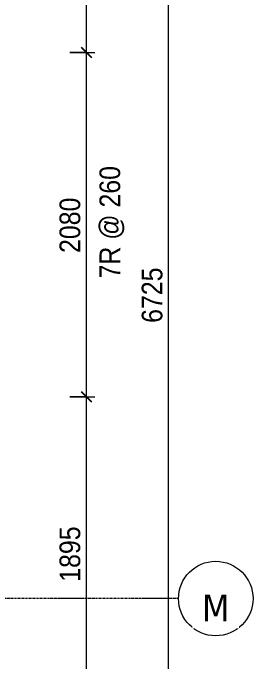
# Model space of a CAD drawing. Header units: millimetres. Extents: x 39389 to 101854, y -4225 to 80933.
# Drawn here: x 55837 to 57287, y 72659 to 76577 of the extents above; entities that cross this region are included whole.
import ezdxf

# ---------------------------------------------------------------- set-up
doc = ezdxf.new("R2010")
doc.units = ezdxf.units.MM
doc.linetypes.add('Grid Line', pattern=[22.225, 12.7, -3.175, 3.175, -3.175])
for name, color, linetype, lineweight in [('A-ANNO-DIMS', 211, 'Continuous', 9), ('A-ANNO-DIMS-50', 211, 'Continuous', 9), ('S-GRID-1', 1, 'Grid Line', 9), ('S-GRID-IDEN', 1, 'Continuous', 9)]:
    doc.layers.add(name, color=color, linetype=linetype, lineweight=lineweight)
doc.styles.add('Tahoma_B', font='tahomabd.ttf', dxfattribs={"height": 162.5})
doc.styles.add('UTM Avo', font='', dxfattribs={"width": 0.9, "height": 125})
doc.styles.get('UTM Avo').set_extended_font_data('UTM Avo')
doc.dimstyles.new('1_Dim_chi_tiet_2_5', dxfattribs={"dimscale": 304.8, "dimtxt": 124.912619, "dimasz": 0.19685, "dimexe": 0.164042, "dimexo": 0.0625, "dimgap": 0.016404, "dimtad": 1, "dimdec": 0, "dimrnd": 5, "dimzin": 0, "dimdsep": 46, "dimtxsty": 'UTM Avo', "dimblk1": 'OBLIQUE', "dimblk2": 'OBLIQUE', "dimsah": 1, "dimcen": 0.09, "dimdle": 0.164042, "dimazin": 0, "dimtfac": 1, "dimtdec": 4, "dimtix": 1, "dimtmove": 0, "dimatfit": 3, "dimfxl": 0.328084, "dimfxlon": 1, "dimtvp": 1, "dimtolj": 1, "dimtzin": 0, "dimarcsym": 2})

# ---------------------------------------------------------------- blocks, each defined once
blk = doc.blocks.new('Grid - M_Grid Head - Circle-353313-TKCS_THANG BỘ TB1 - MẶT BẰNG TẦNG 1')
at = {"layer": 'S-GRID-IDEN'}
blk.add_circle((0, 0), 4.5, dxfattribs=at)
blk = doc.blocks.new('DIMBLOCK40-TKCS_THANG BỘ TB1 - MẶT BẰNG TẦNG 1')
at = {"layer": 'A-ANNO-DIMS-50', "lineweight": 25}
for p, q in [((56280.7, 74256.9), (56250.7, 74286.9)), ((56280.7, 74256.9), (56310.7, 74226.9)), ((56280.7, 72361.9), (56250.7, 72391.9)), ((56280.7, 72361.9), (56310.7, 72331.9))]:
    blk.add_line(p, q, dxfattribs=at)
at = {"layer": 'A-ANNO-DIMS-50'}
for p, q in [((56180.7, 74256.9), (56330.7, 74256.9)), ((56280.7, 74256.9), (56180.7, 74256.9)), ((56280.7, 72361.9), (56280.7, 74256.9)), ((56180.7, 72361.9), (56330.7, 72361.9)), ((56280.7, 72361.9), (56180.7, 72361.9))]:
    blk.add_line(p, q, dxfattribs=at)
at = {"layer": 'A-ANNO-DIMS-50', "color": 0, "insert": (56118.3, 73138.3), "char_height": 125, "width": 410.824, "attachment_point": 1, "rotation": 90, "line_spacing_factor": 1.110334, "style": 'UTM Avo'}
blk.add_mtext('1895', dxfattribs=at)
blk = doc.blocks.new('_Oblique')
at = {"color": 0, "linetype": 'ByBlock', "lineweight": -2}
blk.add_line((-0.5, -0.5), (0.5, 0.5), dxfattribs=at)
blk = doc.blocks.new('DIMBLOCK41-TKCS_THANG BỘ TB1 - MẶT BẰNG TẦNG 1')
at = {"layer": 'A-ANNO-DIMS-50', "lineweight": 25}
for p, q in [((56280.7, 76336.9), (56250.7, 76366.9)), ((56280.7, 76336.9), (56310.7, 76306.9)), ((56280.7, 74256.9), (56250.7, 74286.9)), ((56280.7, 74256.9), (56310.7, 74226.9))]:
    blk.add_line(p, q, dxfattribs=at)
at = {"layer": 'A-ANNO-DIMS-50'}
for p, q in [((56180.7, 76336.9), (56330.7, 76336.9)), ((56280.7, 76336.9), (56180.7, 76336.9)), ((56280.7, 74256.9), (56280.7, 76336.9)), ((56180.7, 74256.9), (56330.7, 74256.9)), ((56280.7, 74256.9), (56180.7, 74256.9))]:
    blk.add_line(p, q, dxfattribs=at)
at = {"layer": 'A-ANNO-DIMS-50', "color": 0, "char_height": 125, "attachment_point": 1, "rotation": 90, "line_spacing_factor": 1.110334, "style": 'UTM Avo'}
for s, insert, width in [('7R @ 260', (56359.6, 74971.9), 780.01), ('2080', (56118.3, 75125.8), 410.824)]:
    blk.add_mtext(s, dxfattribs=dict(at, insert=insert, width=width))
blk = doc.blocks.new('DIMBLOCK42-TKCS_THANG BỘ TB1 - MẶT BẰNG TẦNG 1')
at = {"layer": 'A-ANNO-DIMS-50', "lineweight": 25}
for p, q in [((56280.7, 78036.9), (56250.7, 78066.9)), ((56280.7, 78036.9), (56310.7, 78006.9)), ((56280.7, 76336.9), (56250.7, 76366.9)), ((56280.7, 76336.9), (56310.7, 76306.9))]:
    blk.add_line(p, q, dxfattribs=at)
at = {"layer": 'A-ANNO-DIMS-50'}
for p, q in [((56180.7, 78036.9), (56330.7, 78036.9)), ((56280.7, 78036.9), (56180.7, 78036.9)), ((56280.7, 76336.9), (56280.7, 78036.9)), ((56180.7, 76336.9), (56330.7, 76336.9)), ((56280.7, 76336.9), (56180.7, 76336.9))]:
    blk.add_line(p, q, dxfattribs=at)
at = {"layer": 'A-ANNO-DIMS-50', "color": 0, "insert": (56118.3, 77015.8), "char_height": 125, "width": 410.824, "attachment_point": 1, "rotation": 90, "line_spacing_factor": 1.110334, "style": 'UTM Avo'}
blk.add_mtext('1700', dxfattribs=at)
blk = doc.blocks.new('DIMBLOCK51-TKCS_THANG BỘ TB1 - MẶT BẰNG TẦNG 1')
at = {"layer": 'A-ANNO-DIMS-50'}
for p, q in [((56776.8, 71511.9), (56776.8, 78286.9)), ((56676.8, 78236.9), (56826.8, 78236.9)), ((56776.8, 78236.9), (56676.8, 78236.9)), ((56676.8, 71511.9), (56826.8, 71511.9)), ((56776.8, 71511.9), (56676.8, 71511.9))]:
    blk.add_line(p, q, dxfattribs=at)
at = {"layer": 'A-ANNO-DIMS-50', "lineweight": 25}
for p, q in [((56776.8, 78236.9), (56746.8, 78266.9)), ((56776.8, 78236.9), (56806.8, 78206.9)), ((56776.8, 71511.9), (56746.8, 71541.9)), ((56776.8, 71511.9), (56806.8, 71481.9))]:
    blk.add_line(p, q, dxfattribs=at)
at = {"layer": 'A-ANNO-DIMS-50', "color": 0, "insert": (56614.5, 74703.3), "char_height": 125, "width": 410.824, "attachment_point": 1, "rotation": 90, "line_spacing_factor": 1.110334, "style": 'UTM Avo'}
blk.add_mtext('6725', dxfattribs=at)

msp = doc.modelspace()

# ---------------------------------------------------------------- linework, layer by layer
at = {"layer": 'S-GRID-1'}
msp.add_line((56836.5, 73036.9), (55586.5, 73036.9), dxfattribs=at)

# ---------------------------------------------------------------- block references
at = {"layer": 'S-GRID-IDEN', "xscale": 49.99999999999998, "yscale": 49.99999999999998, "zscale": 49.99999999999998, "rotation": 89.99999999999987}
msp.add_blockref('Grid - M_Grid Head - Circle-353313-TKCS_THANG BỘ TB1 - MẶT BẰNG TẦNG 1', (57061.5, 73036.9), dxfattribs=at)

# ---------------------------------------------------------------- dimensions: what is measured, and where the dimension line sits
at = {"layer": 'A-ANNO-DIMS'}
for base, p1, p2, override, picture, middle in [((56776.8, 78236.9), (56676.8, 71511.9), (56676.8, 78236.9), {"dimpost": '<>', "dimfxl": 6725}, 'DIMBLOCK51-TKCS_THANG BỘ TB1 - MẶT BẰNG TẦNG 1', (56707.2, 74874.4)), ((56280.7, 78036.9), (56180.7, 76336.9), (56180.7, 78036.9), {"dimpost": '<>', "dimfxl": 1700}, 'DIMBLOCK42-TKCS_THANG BỘ TB1 - MẶT BẰNG TẦNG 1', (56211, 77186.9)), ((56280.7, 74256.9), (56180.7, 72361.9), (56180.7, 74256.9), {"dimpost": '<>', "dimfxl": 1895}, 'DIMBLOCK40-TKCS_THANG BỘ TB1 - MẶT BẰNG TẦNG 1', (56211, 73309.4))]:
    dim = msp.add_linear_dim(base=base, p1=p1, p2=p2, angle=90, dimstyle='1_Dim_chi_tiet_2_5', override=override, dxfattribs=at)
    dim.commit()
    dim.dimension.update_dxf_attribs({"geometry": picture, "text_midpoint": middle})
dim = msp.add_linear_dim(base=(56280.7, 76336.9), p1=(56180.7, 74256.9), p2=(56180.7, 76336.9), angle=90, text='<>\\X7R @ 260', dimstyle='1_Dim_chi_tiet_2_5', override={"dimpost": '<>', "dimfxl": 2080}, dxfattribs=at)
dim.commit()
dim.dimension.update_dxf_attribs({"geometry": 'DIMBLOCK41-TKCS_THANG BỘ TB1 - MẶT BẰNG TẦNG 1', "text_midpoint": (56280.7, 75296.9)})

# ---------------------------------------------------------------- next in the draw order: texts
at = {"layer": 'S-GRID-IDEN', "insert": (57061.1, 72979.6), "char_height": 162.5, "width": 202, "attachment_point": 5, "line_spacing_factor": 0.996129, "style": 'Tahoma_B', "bg_fill": 3, "box_fill_scale": 1.25, "bg_fill_color": 256, "bg_fill_true_color": 13158600, "bg_fill_transparency": 0}
msp.add_mtext('\\pt634.99962,1269.99925,1905.0005,2540.00013,3174.99975,3809.99937,4445.00062,5080.00025,5714.99987,6349.9995,6985.00075,7620.00037,8255,8889.99962,9524.99925,10160.0005,10795.00013,11429.99975,12064.99938,12700.00063,13335.00025,13969.99988,14604.9995,15240.00075,15875.00038,16510,17144.99963,17779.99925,18415.0005,19050.00013,19684.99975,20319.99938;M', dxfattribs=at)

doc.saveas('drawing.dxf')
